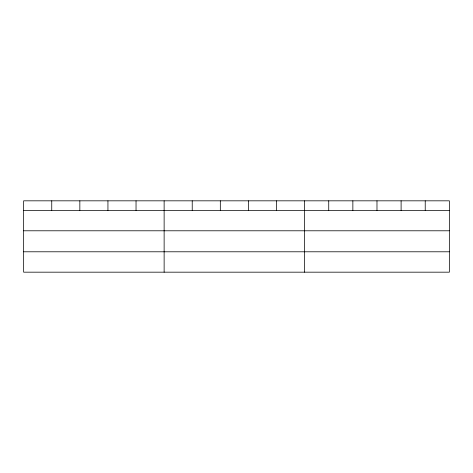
<?xml version="1.0" encoding="UTF-8"?>
<svg xmlns="http://www.w3.org/2000/svg" width="473" height="473" viewBox="0 0 473 473"><rect width="100%" height="100%" fill="white"/><g stroke="black" fill="none" stroke-linecap="round" stroke-linejoin="round"><path stroke-width="0.71" d="M449.35 230.789L449.35 200.824L23.65 200.824L23.65 272.176L449.35 272.176L449.35 230.789L23.65 230.789M23.65 210.402L449.35 210.402M23.65 251.79L449.35 251.79M425.227 200.824L425.227 210.402M401.104 200.824L401.104 210.402M376.981 200.824L376.981 210.402M352.858 200.824L352.858 210.402M328.735 200.824L328.735 210.402M304.612 200.824L304.612 272.176M276.516 200.824L276.516 210.402M248.42 200.824L248.42 210.402M220.323 200.824L220.323 210.402M192.227 200.824L192.227 210.402M164.131 200.824L164.131 272.176M136.035 200.824L136.035 210.402M107.939 200.824L107.939 210.402M79.842 200.824L79.842 210.402M51.746 200.824L51.746 210.402"/></g></svg>
